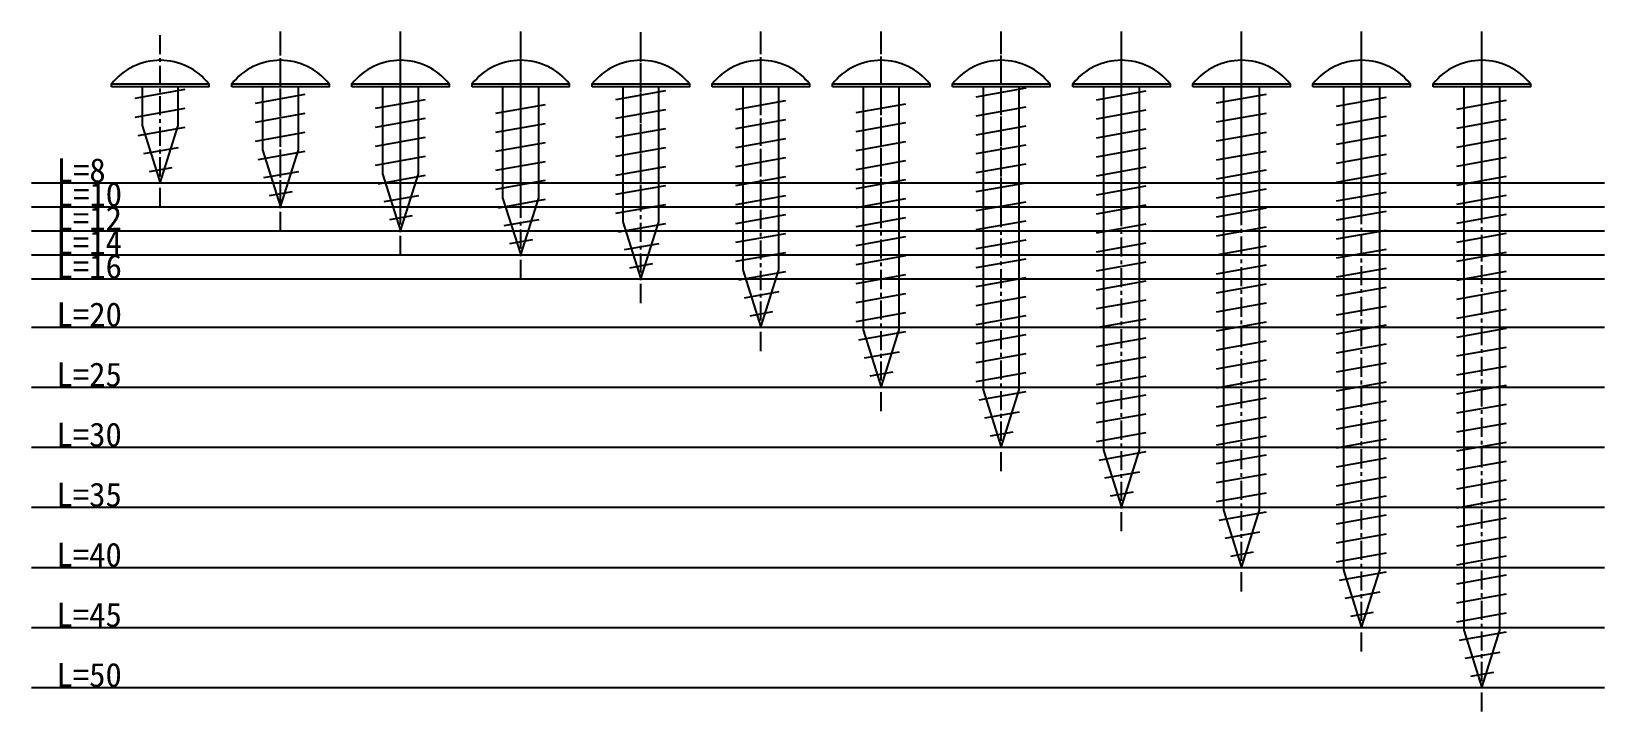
# Model space of a CAD drawing. Header units: millimetres. Extents: x 233 to 3318, y 47 to 2014.
# Drawn here: x 1585.2 to 1716.1, y 1472 to 1528.6 of the extents above; entities that cross this region are included whole.
import ezdxf

# ---------------------------------------------------------------- set-up
doc = ezdxf.new("R2010")
doc.units = ezdxf.units.MM
doc.linetypes.add('csc_CENTER', pattern=[50.8, 31.75, -6.35, 6.35, -6.35])
doc.layers.get('Defpoints').update_dxf_attribs({"color": 251})
doc.styles.add('ＭＳ ゴシック', font='MS Gothic.ttf')

msp = doc.modelspace()

# ---------------------------------------------------------------- linework, layer by layer
at = {"color": 0, "linetype": 'csc_CENTER', "lineweight": -2, "ltscale": 0.05}
for p, q in [((1595.91, 1514.01), (1595.91, 1528.61)), ((1605.91, 1514.01), (1605.91, 1528.61)), ((1605.91, 1512.01), (1605.91, 1528.61)), ((1615.91, 1514.01), (1615.91, 1528.61)), ((1615.91, 1510.01), (1615.91, 1528.61)), ((1625.91, 1514.01), (1625.91, 1528.61)), ((1625.91, 1508.01), (1625.91, 1528.61)), ((1635.91, 1514.01), (1635.91, 1528.61)), ((1635.91, 1506.01), (1635.91, 1528.61)), ((1645.91, 1514.01), (1645.91, 1528.61)), ((1645.91, 1502.01), (1645.91, 1528.61)), ((1655.91, 1514.01), (1655.91, 1528.61)), ((1655.91, 1497.01), (1655.91, 1528.61)), ((1665.91, 1514.01), (1665.91, 1528.61)), ((1665.91, 1492.01), (1665.91, 1528.61)), ((1675.91, 1514.01), (1675.91, 1528.61)), ((1675.91, 1487.01), (1675.91, 1528.61)), ((1685.91, 1514.01), (1685.91, 1528.61)), ((1685.91, 1482.01), (1685.91, 1528.61)), ((1695.91, 1514.01), (1695.91, 1528.61)), ((1695.91, 1477.01), (1695.91, 1528.61)), ((1705.91, 1514.01), (1705.91, 1528.61)), ((1705.91, 1472.01), (1705.91, 1528.61))]:
    msp.add_line(p, q, dxfattribs=at)
for p, q in [((1593.83, 1523.06), (1597.98, 1523.8)), ((1603.83, 1522.64), (1607.98, 1523.38)), ((1613.83, 1522.22), (1617.98, 1522.96)), ((1633.83, 1522.96), (1637.98, 1523.7)), ((1643.83, 1522.12), (1647.98, 1522.86)), ((1663.83, 1523.18), (1667.98, 1523.92)), ((1673.83, 1522.92), (1677.98, 1523.66)), ((1683.83, 1522.66), (1687.98, 1523.4)), ((1693.83, 1522.4), (1697.98, 1523.14)), ((1703.83, 1522.14), (1707.98, 1522.88)), ((1593.83, 1521.48), (1597.98, 1522.22)), ((1603.83, 1521.06), (1607.98, 1521.8)), ((1623.83, 1521.8), (1627.98, 1522.54)), ((1633.83, 1521.38), (1637.98, 1522.12)), ((1653.83, 1521.86), (1657.98, 1522.6)), ((1663.83, 1521.6), (1667.98, 1522.34)), ((1673.83, 1521.34), (1677.98, 1522.08)), ((1683.83, 1521.08), (1687.98, 1521.82)), ((1693.83, 1520.82), (1697.98, 1521.56)), ((1594.06, 1519.94), (1597.98, 1520.64)), ((1603.83, 1519.48), (1607.98, 1520.22)), ((1613.83, 1520.64), (1617.98, 1521.38)), ((1623.83, 1520.22), (1627.98, 1520.96)), ((1633.83, 1519.8), (1637.98, 1520.54)), ((1643.83, 1520.54), (1647.98, 1521.28)), ((1653.83, 1520.28), (1657.98, 1521.02)), ((1663.83, 1520.02), (1667.98, 1520.76)), ((1673.83, 1519.76), (1677.98, 1520.5)), ((1683.83, 1519.5), (1687.98, 1520.24)), ((1703.83, 1520.56), (1707.98, 1521.3)), ((1594.54, 1518.45), (1597.44, 1518.96)), ((1613.83, 1519.06), (1617.98, 1519.8)), ((1623.83, 1518.64), (1627.98, 1519.38)), ((1633.83, 1518.22), (1637.98, 1518.96)), ((1643.83, 1518.96), (1647.98, 1519.7)), ((1653.83, 1518.7), (1657.98, 1519.44)), ((1663.83, 1518.44), (1667.98, 1519.18)), ((1673.83, 1518.18), (1677.98, 1518.92)), ((1693.83, 1519.24), (1697.98, 1519.98)), ((1703.83, 1518.98), (1707.98, 1519.72)), ((1604.06, 1517.94), (1607.98, 1518.64)), ((1613.83, 1517.48), (1617.98, 1518.22)), ((1623.83, 1517.06), (1627.98, 1517.8)), ((1643.83, 1517.38), (1647.98, 1518.12)), ((1653.83, 1517.12), (1657.98, 1517.86)), ((1663.83, 1516.86), (1667.98, 1517.6)), ((1683.83, 1517.92), (1687.98, 1518.66)), ((1693.83, 1517.66), (1697.98, 1518.4)), ((1703.83, 1517.4), (1707.98, 1518.14)), ((1595.01, 1516.95), (1596.91, 1517.29)), ((1604.54, 1516.45), (1607.44, 1516.96)), ((1614.06, 1515.94), (1617.98, 1516.64)), ((1633.83, 1516.64), (1637.98, 1517.38)), ((1643.83, 1515.8), (1647.98, 1516.54)), ((1653.83, 1515.54), (1657.98, 1516.28)), ((1673.83, 1516.6), (1677.98, 1517.34)), ((1683.83, 1516.34), (1687.98, 1517.08)), ((1693.83, 1516.08), (1697.98, 1516.82)), ((1703.83, 1515.82), (1707.98, 1516.56)), ((1605.01, 1514.95), (1606.91, 1515.29)), ((1614.54, 1514.45), (1617.44, 1514.96)), ((1623.83, 1515.48), (1627.98, 1516.22)), ((1633.83, 1515.06), (1637.98, 1515.8)), ((1643.83, 1514.22), (1647.98, 1514.96)), ((1663.83, 1515.28), (1667.98, 1516.02)), ((1673.83, 1515.02), (1677.98, 1515.76)), ((1683.83, 1514.76), (1687.98, 1515.5)), ((1693.83, 1514.5), (1697.98, 1515.24)), ((1703.83, 1514.24), (1707.98, 1514.98)), ((1624.06, 1513.94), (1627.98, 1514.64)), ((1633.83, 1513.48), (1637.98, 1514.22)), ((1653.83, 1513.96), (1657.98, 1514.7)), ((1663.83, 1513.7), (1667.98, 1514.44)), ((1673.83, 1513.44), (1677.98, 1514.18)), ((1683.83, 1513.18), (1687.98, 1513.92)), ((1693.83, 1512.92), (1697.98, 1513.66)), ((1615.01, 1512.95), (1616.91, 1513.29)), ((1624.54, 1512.45), (1627.44, 1512.96)), ((1634.06, 1511.94), (1637.98, 1512.64)), ((1643.83, 1512.64), (1647.98, 1513.38)), ((1653.83, 1512.38), (1657.98, 1513.12)), ((1663.83, 1512.12), (1667.98, 1512.86)), ((1673.83, 1511.86), (1677.98, 1512.6)), ((1683.83, 1511.6), (1687.98, 1512.34)), ((1703.83, 1512.66), (1707.98, 1513.4)), ((1625.01, 1510.95), (1626.91, 1511.29)), ((1643.83, 1511.06), (1647.98, 1511.8)), ((1653.83, 1510.8), (1657.98, 1511.54)), ((1663.83, 1510.54), (1667.98, 1511.28)), ((1673.83, 1510.28), (1677.98, 1511.02)), ((1693.83, 1511.34), (1697.98, 1512.08)), ((1703.83, 1511.08), (1707.98, 1511.82)), ((1634.54, 1510.45), (1637.44, 1510.96)), ((1643.83, 1509.48), (1647.98, 1510.22)), ((1653.83, 1509.22), (1657.98, 1509.96)), ((1683.83, 1510.02), (1687.98, 1510.76)), ((1693.83, 1509.76), (1697.98, 1510.5)), ((1703.83, 1509.5), (1707.98, 1510.24)), ((1635.01, 1508.95), (1636.91, 1509.29)), ((1644.06, 1507.94), (1647.98, 1508.64)), ((1663.83, 1508.96), (1667.98, 1509.7)), ((1673.83, 1508.7), (1677.98, 1509.44)), ((1683.83, 1508.44), (1687.98, 1509.18)), ((1693.83, 1508.18), (1697.98, 1508.92)), ((1703.83, 1507.92), (1707.98, 1508.66)), ((1653.83, 1507.64), (1657.98, 1508.38)), ((1663.83, 1507.38), (1667.98, 1508.12)), ((1673.83, 1507.12), (1677.98, 1507.86)), ((1683.83, 1506.86), (1687.98, 1507.6)), ((1693.83, 1506.6), (1697.98, 1507.34)), ((1644.54, 1506.45), (1647.44, 1506.96)), ((1653.83, 1506.06), (1657.98, 1506.8)), ((1663.83, 1505.8), (1667.98, 1506.54)), ((1673.83, 1505.54), (1677.98, 1506.28)), ((1683.83, 1505.28), (1687.98, 1506.02)), ((1703.83, 1506.34), (1707.98, 1507.08)), ((1645.01, 1504.95), (1646.91, 1505.29)), ((1653.83, 1504.48), (1657.98, 1505.22)), ((1663.83, 1504.22), (1667.98, 1504.96)), ((1673.83, 1503.96), (1677.98, 1504.7)), ((1693.83, 1505.02), (1697.98, 1505.76)), ((1703.83, 1504.76), (1707.98, 1505.5)), ((1654.06, 1502.94), (1657.98, 1503.64)), ((1663.83, 1502.64), (1667.98, 1503.38)), ((1683.83, 1503.7), (1687.98, 1504.44)), ((1693.83, 1503.44), (1697.98, 1504.18)), ((1703.83, 1503.18), (1707.98, 1503.92)), ((1654.54, 1501.45), (1657.44, 1501.96)), ((1673.83, 1502.38), (1677.98, 1503.12)), ((1683.83, 1502.12), (1687.98, 1502.86)), ((1693.83, 1501.86), (1697.98, 1502.6)), ((1703.83, 1501.6), (1707.98, 1502.34)), ((1663.83, 1501.06), (1667.98, 1501.8)), ((1673.83, 1500.8), (1677.98, 1501.54)), ((1683.83, 1500.54), (1687.98, 1501.28)), ((1693.83, 1500.28), (1697.98, 1501.02)), ((1703.83, 1500.02), (1707.98, 1500.76)), ((1655.01, 1499.95), (1656.91, 1500.29)), ((1663.83, 1499.48), (1667.98, 1500.22)), ((1673.83, 1499.22), (1677.98, 1499.96)), ((1683.83, 1498.96), (1687.98, 1499.7)), ((1693.83, 1498.7), (1697.98, 1499.44)), ((1664.06, 1497.94), (1667.98, 1498.64)), ((1673.83, 1497.64), (1677.98, 1498.38)), ((1683.83, 1497.38), (1687.98, 1498.12)), ((1703.83, 1498.44), (1707.98, 1499.18)), ((1664.54, 1496.45), (1667.44, 1496.96)), ((1673.83, 1496.06), (1677.98, 1496.8)), ((1693.83, 1497.12), (1697.98, 1497.86)), ((1703.83, 1496.86), (1707.98, 1497.6)), ((1683.83, 1495.8), (1687.98, 1496.54)), ((1693.83, 1495.54), (1697.98, 1496.28)), ((1703.83, 1495.28), (1707.98, 1496.02)), ((1665.01, 1494.95), (1666.91, 1495.29)), ((1673.83, 1494.48), (1677.98, 1495.22)), ((1683.83, 1494.22), (1687.98, 1494.96)), ((1693.83, 1493.96), (1697.98, 1494.7)), ((1703.83, 1493.7), (1707.98, 1494.44)), ((1674.06, 1492.94), (1677.98, 1493.64)), ((1683.83, 1492.64), (1687.98, 1493.38)), ((1693.83, 1492.38), (1697.98, 1493.12)), ((1703.83, 1492.12), (1707.98, 1492.86)), ((1674.54, 1491.45), (1677.44, 1491.96)), ((1683.83, 1491.06), (1687.98, 1491.8)), ((1693.83, 1490.8), (1697.98, 1491.54)), ((1675.01, 1489.95), (1676.91, 1490.29)), ((1683.83, 1489.48), (1687.98, 1490.22)), ((1703.83, 1490.54), (1707.98, 1491.28)), ((1693.83, 1489.22), (1697.98, 1489.96)), ((1703.83, 1488.96), (1707.98, 1489.7)), ((1684.06, 1487.94), (1687.98, 1488.64)), ((1693.83, 1487.64), (1697.98, 1488.38)), ((1703.83, 1487.38), (1707.98, 1488.12)), ((1684.54, 1486.45), (1687.44, 1486.96)), ((1693.83, 1486.06), (1697.98, 1486.8)), ((1703.83, 1485.8), (1707.98, 1486.54)), ((1685.01, 1484.95), (1686.91, 1485.29)), ((1693.83, 1484.48), (1697.98, 1485.22)), ((1703.83, 1484.22), (1707.98, 1484.96)), ((1694.06, 1482.94), (1697.98, 1483.64)), ((1703.83, 1482.64), (1707.98, 1483.38)), ((1694.54, 1481.45), (1697.44, 1481.96)), ((1703.83, 1481.06), (1707.98, 1481.8)), ((1695.01, 1479.95), (1696.91, 1480.29)), ((1703.83, 1479.48), (1707.98, 1480.22)), ((1704.06, 1477.94), (1707.98, 1478.64)), ((1704.54, 1476.45), (1707.44, 1476.96)), ((1705.01, 1474.95), (1706.91, 1475.29))]:
    msp.add_line(p, q)
for points in [[(1591.86, 1524.01), (1591.86, 1524.24), (1599.96, 1524.24), (1599.96, 1524.01)], [(1601.86, 1524.01), (1601.86, 1524.24), (1609.96, 1524.24), (1609.96, 1524.01)], [(1611.86, 1524.01), (1611.86, 1524.24), (1619.96, 1524.24), (1619.96, 1524.01)], [(1621.86, 1524.01), (1621.86, 1524.24), (1629.96, 1524.24), (1629.96, 1524.01)], [(1631.86, 1524.01), (1631.86, 1524.24), (1639.96, 1524.24), (1639.96, 1524.01)], [(1641.86, 1524.01), (1641.86, 1524.24), (1649.96, 1524.24), (1649.96, 1524.01)], [(1651.86, 1524.01), (1651.86, 1524.24), (1659.96, 1524.24), (1659.96, 1524.01)], [(1661.86, 1524.01), (1661.86, 1524.24), (1669.96, 1524.24), (1669.96, 1524.01)], [(1671.86, 1524.01), (1671.86, 1524.24), (1679.96, 1524.24), (1679.96, 1524.01)], [(1681.86, 1524.01), (1681.86, 1524.24), (1689.96, 1524.24), (1689.96, 1524.01)], [(1691.86, 1524.01), (1691.86, 1524.24), (1699.96, 1524.24), (1699.96, 1524.01)], [(1701.86, 1524.01), (1701.86, 1524.24), (1709.96, 1524.24), (1709.96, 1524.01)]]:
    msp.add_lwpolyline(points, close=True)
for points in [[(1594.41, 1524.01), (1594.41, 1520.77), (1595.91, 1516.01), (1597.41, 1520.77), (1597.41, 1524.01)], [(1604.41, 1524.01), (1604.41, 1518.77), (1605.91, 1514.01), (1607.41, 1518.77), (1607.41, 1524.01)], [(1614.41, 1524.01), (1614.41, 1516.77), (1615.91, 1512.01), (1617.41, 1516.77), (1617.41, 1524.01)], [(1624.41, 1524.01), (1624.41, 1514.77), (1625.91, 1510.01), (1627.41, 1514.77), (1627.41, 1524.01)], [(1634.41, 1524.01), (1634.41, 1512.77), (1635.91, 1508.01), (1637.41, 1512.77), (1637.41, 1524.01)], [(1644.41, 1524.01), (1644.41, 1508.77), (1645.91, 1504.01), (1647.41, 1508.77), (1647.41, 1524.01)], [(1654.41, 1524.01), (1654.41, 1503.77), (1655.91, 1499.01), (1657.41, 1503.77), (1657.41, 1524.01)], [(1664.41, 1524.01), (1664.41, 1498.77), (1665.91, 1494.01), (1667.41, 1498.77), (1667.41, 1524.01)], [(1674.41, 1524.01), (1674.41, 1493.77), (1675.91, 1489.01), (1677.41, 1493.77), (1677.41, 1524.01)], [(1684.41, 1524.01), (1684.41, 1488.77), (1685.91, 1484.01), (1687.41, 1488.77), (1687.41, 1524.01)], [(1694.41, 1524.01), (1694.41, 1483.77), (1695.91, 1479.01), (1697.41, 1483.77), (1697.41, 1524.01)], [(1704.41, 1524.01), (1704.41, 1478.77), (1705.91, 1474.01), (1707.41, 1478.77), (1707.41, 1524.01)]]:
    msp.add_lwpolyline(points)
for centre in [(1595.91, 1521.06), (1605.91, 1521.06), (1615.91, 1521.06), (1625.91, 1521.06), (1635.91, 1521.06), (1645.91, 1521.06), (1655.91, 1521.06), (1665.91, 1521.06), (1675.91, 1521.06), (1685.91, 1521.06), (1695.91, 1521.06), (1705.91, 1521.06)]:
    msp.add_arc(centre, 5.15, 38.1127, 141.8873)
at = {"layer": 'Defpoints'}
for points in [[(1585.19, 1516.01), (1716.13, 1516.01)], [(1585.19, 1514.01), (1716.13, 1514.01)], [(1585.19, 1512.01), (1716.13, 1512.01)], [(1585.19, 1510.01), (1716.13, 1510.01)], [(1585.19, 1508.01), (1716.13, 1508.01)], [(1585.19, 1504.01), (1716.13, 1504.01)], [(1585.19, 1499.01), (1716.13, 1499.01)], [(1585.19, 1494.01), (1716.13, 1494.01)], [(1585.19, 1489.01), (1716.13, 1489.01)], [(1585.19, 1484.01), (1716.13, 1484.01)], [(1585.19, 1479.01), (1716.13, 1479.01)], [(1585.19, 1474.01), (1716.13, 1474.01)]]:
    msp.add_lwpolyline(points, dxfattribs=at)

# ---------------------------------------------------------------- texts
at = {"style": 'ＭＳ ゴシック'}
for s, p in [('L=8', (1587.29, 1516.06)), ('L=10', (1587.29, 1514.06)), ('L=12', (1587.28, 1512.06)), ('L=14', (1587.28, 1510.06)), ('L=16', (1587.28, 1508.06)), ('L=20', (1587.28, 1504.06)), ('L=25', (1587.27, 1499.06)), ('L=30', (1587.27, 1494.06)), ('L=35', (1587.27, 1489.06)), ('L=40', (1587.27, 1484.06)), ('L=45', (1587.27, 1479.06)), ('L=50', (1587.27, 1474.06))]:
    msp.add_text(s, height=2, dxfattribs=at).set_placement(p)

doc.saveas('drawing.dxf')
